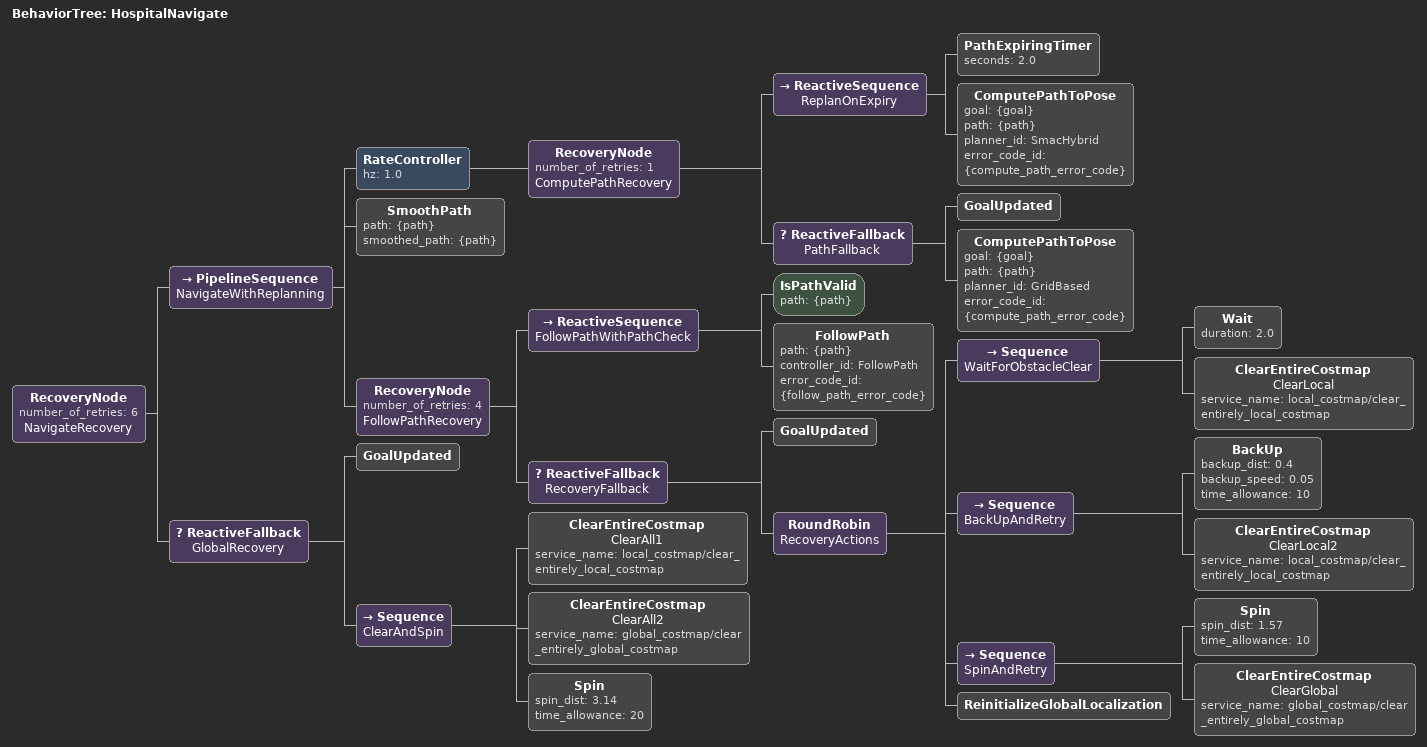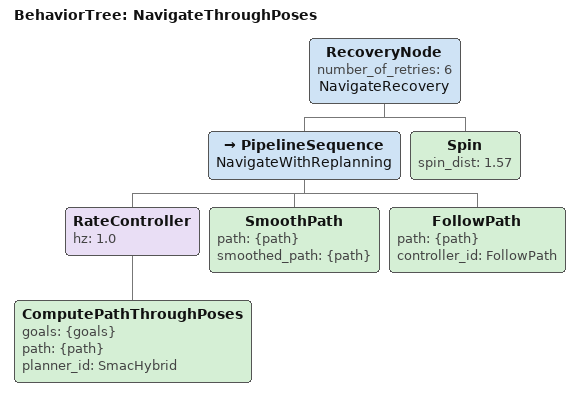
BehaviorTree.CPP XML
<?xml version="1.0"?>
<root BTCPP_format="4" main_tree_to_execute="HospitalNavigate">

  <BehaviorTree ID="HospitalNavigate">
    <RecoveryNode number_of_retries="6" name="NavigateRecovery">

      <PipelineSequence name="NavigateWithReplanning">

        <!-- Replan at 1Hz if path expires or goal updates -->
        <RateController hz="1.0">
          <RecoveryNode number_of_retries="1" name="ComputePathRecovery">
            <ReactiveSequence name="ReplanOnExpiry">
              <PathExpiringTimer seconds="2.0"/>
              <ComputePathToPose goal="{goal}" path="{path}"
                                 planner_id="SmacHybrid"
                                 error_code_id="{compute_path_error_code}"/>
            </ReactiveSequence>
            <ReactiveFallback name="PathFallback">
              <GoalUpdated/>
              <!-- Fall back to A* if Hybrid-A* fails -->
              <ComputePathToPose goal="{goal}" path="{path}"
                                 planner_id="GridBased"
                                 error_code_id="{compute_path_error_code}"/>
            </ReactiveFallback>
          </RecoveryNode>
        </RateController>

        <SmoothPath path="{path}" smoothed_path="{path}"/>

        <!-- Follow with MPPI, recover on stuck/collision -->
        <RecoveryNode number_of_retries="4" name="FollowPathRecovery">

          <ReactiveSequence name="FollowPathWithPathCheck">
            <IsPathValid path="{path}"/>
            <FollowPath path="{path}" controller_id="FollowPath"
                        error_code_id="{follow_path_error_code}"/>
          </ReactiveSequence>

          <ReactiveFallback name="RecoveryFallback">
            <GoalUpdated/>
            <RoundRobin name="RecoveryActions">

              <!-- Step 1: brief pause (obstacle may pass) -->
              <Sequence name="WaitForObstacleClear">
                <Wait duration="2.0"/>
                <ClearEntireCostmap name="ClearLocal"
                  service_name="local_costmap/clear_entirely_local_costmap"/>
              </Sequence>

              <!-- Step 2: back up and retry -->
              <Sequence name="BackUpAndRetry">
                <BackUp backup_dist="0.4" backup_speed="0.05"
                        time_allowance="10"/>
                <ClearEntireCostmap name="ClearLocal2"
                  service_name="local_costmap/clear_entirely_local_costmap"/>
              </Sequence>

              <!-- Step 3: spin to new orientation -->
              <Sequence name="SpinAndRetry">
                <Spin spin_dist="1.57" time_allowance="10"/>
                <ClearEntireCostmap name="ClearGlobal"
                  service_name="global_costmap/clear_entirely_global_costmap"/>
              </Sequence>

              <!-- Step 4: reinitialize localization -->
              <ReinitializeGlobalLocalization/>

            </RoundRobin>
          </ReactiveFallback>

        </RecoveryNode>

      </PipelineSequence>

      <!-- Global recovery on total failure -->
      <ReactiveFallback name="GlobalRecovery">
        <GoalUpdated/>
        <Sequence name="ClearAndSpin">
          <ClearEntireCostmap name="ClearAll1"
            service_name="local_costmap/clear_entirely_local_costmap"/>
          <ClearEntireCostmap name="ClearAll2"
            service_name="global_costmap/clear_entirely_global_costmap"/>
          <Spin spin_dist="3.14" time_allowance="20"/>
        </Sequence>
      </ReactiveFallback>

    </RecoveryNode>
  </BehaviorTree>

  <BehaviorTree ID="NavigateThroughPoses">
    <RecoveryNode number_of_retries="6" name="NavigateRecovery">
      <PipelineSequence name="NavigateWithReplanning">
        <RateController hz="1.0">
          <ComputePathThroughPoses goals="{goals}" path="{path}"
                                   planner_id="SmacHybrid"/>
        </RateController>
        <SmoothPath path="{path}" smoothed_path="{path}"/>
        <FollowPath path="{path}" controller_id="FollowPath"/>
      </PipelineSequence>
      <Spin spin_dist="1.57"/>
    </RecoveryNode>
  </BehaviorTree>

</root>
